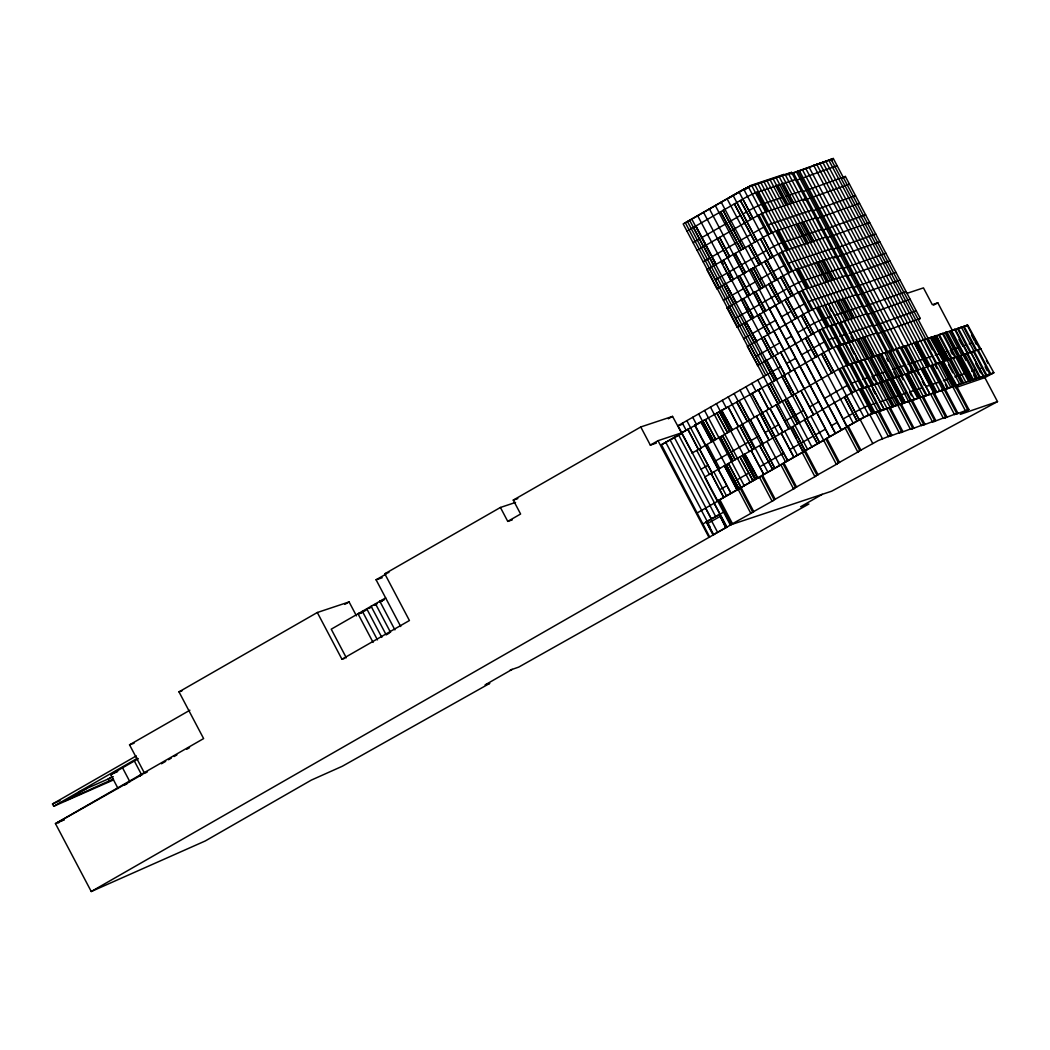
<?xml version="1.0" encoding="UTF-8"?>
<svg xmlns="http://www.w3.org/2000/svg" width="1050" height="1050" viewBox="0 0 1050 1050"><rect width="100%" height="100%" fill="white"/><g stroke="black" fill="none" stroke-linecap="round" stroke-linejoin="round"><path stroke-width="1.5" d="M719.985 514.185L714.158 503.147L726.81 527.139L720.996 516.101M706.191 521.889L707.136 521.561L706.191 521.889L713.029 534.844L727.178 526.916M719.867 516.561L707.661 523.491M385.652 597.923L331.236 629.186L346.316 657.786M389.458 632.992L386.19 634.869L371.109 606.283M899.062 376.281L791.556 172.384L751.734 185.64A10.671 0.814 -27.8 0 0 739.016 191.901L683.169 223.926L713.278 281.019M685.125 222.968L740.631 191.139A9.03 0.696 -27.8 0 1 749.91 186.572L789.613 173.342M729.592 197.676L750.999 185.391L784.035 174.392L781.358 175.927M745.264 189.551L750.579 185.745M686.962 231.118L742.809 199.093A10.671 0.814 -27.8 0 1 755.528 192.832L756.249 192.412L766.369 211.614L767.471 211.247L757.352 192.058L756.63 192.465M787.277 174.838L791.556 172.384M776.659 185.627L775.924 186.047L786.043 205.236L787.881 204.448L777.761 185.259L777.026 185.679M790.322 173.827L833.306 158.484L953.361 386.229L954.463 385.862L941.811 361.869L941.089 362.289L943.241 366.371M782.67 183.802L783.392 183.382L793.511 202.571L792.789 202.991L790.086 197.873M830.353 160.178L833.306 158.484M693.039 242.642L699.799 238.757M701.61 237.72L727.033 223.138M729.186 221.904L740.762 215.263M742.901 214.029L746.734 211.838M697.082 250.32L752.929 218.282A10.671 0.814 -27.8 0 1 757.706 215.683L762.366 213.386A10.671 0.814 -27.8 0 1 765.647 212.021L805.468 198.765M765.647 212.021L766.369 211.614M766.749 211.654L767.471 211.247M787.881 204.448L787.146 204.868L785.794 202.309M792.409 202.939L791.687 203.359L781.567 184.17L782.289 183.75L792.409 202.939L793.511 202.571M842.428 178.146L845.381 176.452L920.259 318.465L918.278 319.594M703.159 261.831L709.918 257.946M723.503 250.162L711.716 256.922L731.955 295.299L743.741 288.54L718.226 240.174M725.642 248.929L737.153 242.327L740.526 248.719M739.292 241.093L750.881 234.452M753.021 233.218L758.992 229.793A10.671 0.814 -27.8 0 1 763.77 227.194L765.004 226.564M825.707 237.143L785.886 250.412A10.671 0.814 -27.8 0 0 782.591 251.777L777.945 254.061A10.671 0.814 -27.8 0 0 773.168 256.659L716.953 288.816L706.834 269.627L763.048 237.471A10.671 0.814 -27.8 0 1 767.826 234.872L772.472 232.588A10.671 0.814 -27.8 0 1 775.766 231.223L803.631 221.76L813.75 240.949L813.015 241.369L810.994 237.536M775.766 231.223L777.591 230.436L787.71 249.624L786.988 250.044L782.933 242.366L803.106 235.646M776.869 230.856L777.591 230.436M797.265 224.057L797.987 223.637L808.106 242.839L807.384 243.246M803.631 221.76L801.806 222.548L811.926 241.736L813.75 240.949M715.418 279.786L727.729 272.724L730.433 277.843M729.501 271.714L739.502 265.978M741.641 264.744L755.029 257.066L759.084 264.744L748.584 245.674L754.281 255.636M757.168 255.846L766.972 250.215M716.953 288.816L719.46 287.464M725.852 283.71L723.712 284.944L733.832 304.132L736.352 302.781L725.852 283.71L735.971 302.899M722.846 264.377L720.917 261.542L731.036 280.744L733.556 279.392L723.437 260.19L733.176 279.51M737.297 277.147L739.804 275.796L749.923 294.984L747.403 296.336L737.664 277.029M733.438 254.454L743.177 273.774L745.697 272.423L735.197 253.352L745.316 272.541M750.947 269.312L753.467 267.96L763.586 287.162L761.066 288.514L750.947 269.312L761.066 288.514M758.704 264.863L761.224 263.511M764.676 261.45L775.163 280.507L764.676 261.45L767.196 260.085M770.647 258.024L760.528 238.823L770.647 258.024L773.168 256.659M785.886 250.412L787.71 249.624M723.397 300.208L730.157 296.336M745.881 287.319L757.391 280.704M759.531 279.484L771.12 272.829M773.259 271.609L779.231 268.183A10.671 0.814 -27.8 0 1 784.009 265.584L785.242 264.954M845.946 275.533L806.124 288.789A10.671 0.814 -27.8 0 0 802.83 290.154L798.171 292.451A10.671 0.814 -27.8 0 0 793.393 295.05L737.179 327.206L727.072 308.017L729.579 306.652M741.156 299.933L743.676 298.581L753.795 317.769L751.275 319.121L741.589 299.906M753.296 292.963L755.816 291.611L765.936 310.8L763.416 312.152L753.677 292.845M768.823 284.064L779.31 303.122L768.823 284.064L771.343 282.713M774.795 280.639L777.315 279.287M780.767 277.213L791.254 296.271L780.767 277.213L783.274 275.861A10.671 0.814 -27.8 0 1 788.064 273.249L792.711 270.966A10.671 0.814 -27.8 0 1 796.005 269.601L835.826 256.344M783.274 275.861L727.072 308.017M796.005 269.601L797.829 268.813L807.949 288.002L807.214 288.422M797.108 269.233L797.829 268.813M817.504 262.434L818.226 262.027L828.345 281.216L827.623 281.636L825.602 277.791M822.767 260.518L822.032 260.925L832.151 280.127L833.989 279.339L823.869 260.151L822.767 260.518L832.886 279.707M823.134 260.558L823.869 260.151M735.656 318.176L747.967 311.115L746.445 308.228M749.739 310.091L759.741 304.356L709.406 208.884M761.88 303.122L775.267 295.444M777.407 294.223L787.211 288.606M737.179 327.206L739.699 325.854M746.091 322.088L756.578 341.158L746.091 322.088L743.951 323.321L754.071 342.51M768.022 334.596L757.522 315.538L760.043 314.186L770.162 333.375L759.662 314.304M809.524 407.019L818.751 401.73L835.446 433.387L769.309 308.779L775.569 305.274M778.942 303.253L781.449 301.901M791.411 311.312L795.401 318.885L784.914 299.827L787.421 298.476M790.886 296.402L793.393 295.05M806.124 288.789L807.949 288.002M833.989 279.339L833.254 279.759L829.881 273.354M743.623 338.599L750.396 334.714M752.194 333.677L763.967 326.918M766.119 325.697L775.753 320.171M781.633 316.785L791.359 311.22M793.498 309.986L799.47 306.561A10.671 0.814 -27.8 0 1 804.247 303.962L805.481 303.332M757.798 365.466L747.298 346.395L803.513 314.239A10.671 0.814 -27.8 0 1 808.29 311.64L812.949 309.343A10.671 0.814 -27.8 0 1 816.231 307.978L856.065 294.722M816.231 307.978L816.966 307.558L827.085 326.76L826.35 327.167A10.671 0.814 -27.8 0 0 823.069 328.532L818.409 330.829A10.671 0.814 -27.8 0 0 813.632 333.428L757.418 365.584M817.333 307.611L818.068 307.191L828.188 326.392L827.453 326.799M825.379 304.762L824.644 305.183L834.763 324.371L835.511 323.951M827.781 304.146L828.503 303.726L838.622 322.914L837.887 323.334M837.362 300.772L836.64 301.192L846.759 320.381L847.481 319.961M837.742 300.825L838.464 300.405L848.584 319.594L847.862 320.014M843.373 298.948L844.108 298.528L854.228 317.717L853.492 318.137L850.802 313.018M755.895 356.554L768.206 349.492M769.978 348.469L779.979 342.733M785.872 339.36L791.753 335.987L811.991 374.364M797.646 332.601L807.45 326.983M512.203 669.375L485.1 684.915L489.786 683.366L342.313 766.251L311.351 780.084L205.275 840.958L91.258 891.516L55.44 823.581L203.621 738.583L178.986 691.858L317.31 612.504L349.099 601.926L356.449 615.878M317.31 612.504L341.946 659.242L409.421 620.524L384.786 573.799L500.417 507.465L515.55 502.438M500.417 507.465L507.754 521.391L520.603 514.014L513.266 500.102L640.762 426.969L672.551 416.391L692.383 452.97M400.733 626.522L376.084 579.784L386.374 573.891M344.859 604.354L349.099 601.926M668.299 418.819L672.551 416.391M833.713 324.726L834.435 324.306L844.554 343.494L843.832 343.914M843.124 321.589L843.859 321.169L853.965 340.358L853.243 340.777M955.408 387.712L984.847 377.633L997.5 401.612L831.639 491.203L730.328 524.934L678.011 425.723L770.424 372.711M772.222 371.674L780.662 366.844M786.555 363.458L795.782 358.168L818.554 401.349M801.675 354.782L811.388 349.217M813.527 347.983L819.499 344.558A10.671 0.814 -27.8 0 1 824.276 341.959L825.51 341.329M640.762 426.969L650.331 445.108L658.009 440.698L682.041 432.692M147.42 771.816L144.624 773.43L129.544 744.831L189.879 710.22M361.948 612.478L366.083 610.102M368.852 608.528L371.608 606.952M374.364 605.364L377.121 603.789M379.877 602.201L382.646 600.626L379.824 601.269L394.905 629.869M681.384 432.941L687.842 429.332L698.46 449.479L687.842 429.332M727.611 486.924L730.984 493.316L694.719 425.381L701.177 421.772L711.769 441.853L700.796 421.89M731.089 524.685L709.682 536.97L661.461 444.727L681.804 433.059M694.719 425.381L701.177 421.772M702.739 421.011L713.619 440.79L702.739 421.011L705.259 419.646L715.759 439.569L705.259 419.646M727.663 432.731L716.874 413.109L719.381 411.758L729.803 431.511L719.381 411.758M721.639 410.432L732.401 430.014L721.639 410.432L728.096 406.822L738.491 426.523L728.096 406.822M682.395 433.256L661.461 444.727M736.706 402.058L747.364 421.431L736.706 402.058L739.213 400.693L749.503 420.21L738.846 400.824M739.213 400.693L737.074 401.927L738.189 401.271L734.108 393.54M774.716 436.892L787.802 460.727L751.918 393.514L758.376 389.891L768.587 409.264L758.376 389.891M759.071 389.589L761.224 388.382M778.037 403.843L767.537 384.773L823.751 352.616A10.671 0.814 -27.8 0 1 828.529 350.017L833.188 347.734A10.671 0.814 -27.8 0 1 836.469 346.369L876.304 333.099M782.053 376.661L784.192 375.441L794.259 394.524L784.14 375.336M836.469 346.369L838.307 345.581L848.426 364.77L847.691 365.19M837.572 346.001L838.307 345.581M841.457 344.531L840.696 344.951L830.589 325.762L831.311 325.342L841.431 344.531L844.554 343.494M848.006 342.523L848.741 342.103L858.861 361.292L858.126 361.712L856.131 357.906M850.867 341.394L850.119 341.814L840 322.626L840.722 322.206L850.841 341.408L853.965 340.358M857.968 339.202L858.703 338.783L868.822 357.971L868.087 358.391M863.244 337.273L862.509 337.693L872.629 356.882L874.453 356.094L864.334 336.906L863.244 337.273L873.351 356.462M863.612 337.326L864.334 336.906M113.518 779.914L53.721 806.282L52.5 803.985L136.316 755.895M53.721 806.282L137.537 758.205M118.072 788.537L110.722 774.585L138.298 758.756M87.032 788.301L65.612 800.586L113.426 778.982M112.219 776.672L108.203 778.982L109.41 781.279M692.003 453.101L833.871 371.805A10.671 0.814 -27.8 0 1 838.648 369.206L843.308 366.923A10.671 0.814 -27.8 0 1 846.589 365.558L967.811 325.198L993.838 372.75L984.847 377.633M846.589 365.558L848.426 364.77M850.815 364.14L854.674 362.683L867.287 386.597L866.552 387.017M853.939 363.103L854.674 362.683M860.961 360.596L860.239 361.016L872.878 384.996L873.639 384.576L860.961 360.596L864.084 359.546L876.737 383.539L876.015 383.959M863.362 359.966L864.084 359.546M58.616 822.938L58.209 822.176L142.065 774.624M161.464 763.77L165.664 761.355M168.473 759.741L171.281 758.139M174.09 756.525L176.899 754.911M186.716 749.28L189.525 747.666M124.714 785.033L127.522 783.418M877.026 369.797L883.221 381.557L883.956 381.137L871.303 357.144L869.479 357.932L882.118 381.924L883.076 381.426M870.581 357.564L871.303 357.144M874.453 356.094L873.731 356.514L869.689 348.836M890.872 378.84L878.22 354.848L877.117 355.215L876.396 355.635L889.035 379.614L889.98 379.129M877.485 355.267L878.22 354.848M896.49 377.055L897.212 376.635L884.612 352.721L880.753 354.178L893.366 378.092L894.954 377.396M883.877 353.141L884.612 352.721M900.139 371.411L902.16 375.244L902.895 374.837L890.242 350.844L889.14 351.212L888.418 351.632L901.058 375.611M889.521 351.264L890.242 350.844M899.378 347.97L900.112 347.563L896.254 349.02L908.867 372.934L912.726 371.477L805.862 168.643M917.687 370.086L918.422 369.666L905.769 345.673L904.667 346.041L903.945 346.461L918.697 374.535M905.769 345.673L905.047 346.093L909.339 354.244M906.255 346.198L908.394 344.977M927.964 366.489L927.006 366.975L914.366 342.996L915.088 342.576L916.191 342.208L928.843 366.188L928.108 366.608L925.418 361.489M915.469 342.628L916.191 342.208M923.501 339.951L927.36 338.494L939.96 362.408L939.238 362.827M927.36 338.494L926.625 338.901L932.361 349.781M700.98 469.284L708.015 465.255M714.092 461.764L728.949 453.246L720.353 436.931L732.992 460.924M731.089 452.012L748.374 442.089M750.527 440.869L758.914 436.052M765.004 432.561L768.902 430.329L745.933 386.754M771.041 429.096L778.877 424.607L782.919 432.285L769.899 408.411L778.667 424.226M784.757 421.221L793.393 416.273M795.191 415.236L803.631 410.406L795.795 395.535M824.644 398.357L842.467 388.119A10.671 0.814 -27.8 0 1 847.245 385.521L848.479 384.891M944.803 360.872L932.164 336.892L930.326 337.667L956.576 385.153L959.7 384.116L947.047 360.124L946.326 360.544M931.429 337.312L932.164 336.892M934.933 335.961L934.211 336.381L946.851 360.373L947.586 359.953L934.933 335.961L936.036 335.593L948.688 359.586L947.953 360.006M935.314 336.013L936.036 335.593M954.279 357.814L955.014 357.394L942.401 333.48L938.543 334.937L951.156 358.851L952.744 358.155M941.666 333.9L942.401 333.48M958.873 356.37L959.608 355.95L946.956 331.957L945.853 332.325L945.131 332.745L970.384 380.559L969.662 380.979M946.234 332.377L946.956 331.957M966.525 353.732L967.26 353.312L954.647 329.398L951.523 330.448L950.788 330.855L963.401 354.782M953.912 329.818L954.647 329.398M974.072 351.304L961.367 327.167L958.243 328.204L957.508 328.624L970.121 352.538M960.632 327.587L961.367 327.167M964.071 326.261L963.349 326.681L975.962 350.595L979.808 349.138L967.194 325.224L964.071 326.261L976.684 350.175M966.472 325.644L967.194 325.224M697.161 512.938L718.791 500.574L717.294 501.073L704.655 477.081L846.523 395.798A10.671 0.814 -27.8 0 1 851.301 393.199L855.947 390.902A10.671 0.814 -27.8 0 1 859.241 389.537L943.202 361.594L955.841 385.573L956.576 385.153M804.825 419.842L817.412 443.73L804.444 419.974L806.964 418.622L819.564 442.509L806.964 418.622M859.241 389.537L859.963 389.13L872.616 413.109L873.718 412.742L861.066 388.762L860.344 389.169M867.287 386.597L863.428 388.067L850.776 364.074M868.376 386.321L867.654 386.741L880.294 410.734L884.153 409.277L871.5 385.284L870.778 385.704M880.372 382.331L879.638 382.751L892.29 406.744L894.114 405.956L881.462 381.964L880.74 382.384M886.384 380.507L887.106 380.087L899.758 404.079L899.023 404.499L897.002 400.654M893.366 378.092L897.212 376.635M902.016 375.126L900.926 375.664L903.079 379.746M906.793 373.708L907.528 373.288L920.168 397.281L919.446 397.701M909.72 372.645L910.455 372.225M912.726 371.477L911.991 371.897L910.652 369.364M914.143 371.083L913.421 371.503L926.061 395.496L929.919 394.039L904.667 346.041M916.545 370.466L917.543 369.954M922.648 368.432L923.383 368.012L936.036 392.004L935.301 392.411M939.96 362.408L936.114 363.864L828.739 160.007M936.967 363.576L937.703 363.156M940.721 362.237L939.986 362.657L952.639 386.649L953.361 386.229M719.709 489.786L726.928 485.638L702.306 438.939M733.018 482.16L734.856 481.097M737.008 479.863L748.913 473.038L739.935 456.842L752.955 480.716L749.582 474.311M751.052 471.804L753.651 470.308M759.741 466.83L768.613 461.738L771.986 468.129M769.729 461.094L783.746 453.049M789.836 449.558L799.273 444.137M801.426 442.916L813.369 436.065M815.509 434.831L825.51 429.096L800.218 381.124M831.403 425.723L837.283 422.336M843.176 418.963L852.981 413.346L845.092 398.383M949.056 359.638L949.791 359.218L962.443 383.211L963.533 382.843L950.893 358.851L950.158 359.271M955.907 357.354L956.642 356.934L969.281 380.927L970.384 380.559M957.009 356.987L958.506 356.317L945.853 332.325M931.061 337.26L943.701 361.239L977.248 350.07L989.979 374.207L993.838 372.75M967.26 353.312L963.112 354.966L965.974 360.399M964.254 354.493L964.989 354.073M969.951 352.682L973.967 351.081M970.974 352.249L971.709 351.842M973.245 351.501L974.124 351.12L986.764 375.099L989.901 374.062L989.166 374.483M976.815 350.306L977.537 349.886M977.34 350.227L981.186 348.758M717.294 501.073L859.163 419.79A10.671 0.814 -27.8 0 1 871.881 413.529L872.642 413.109M731.483 524.278L718.83 500.286L739.2 488.867L738.097 489.234L750.75 513.227L751.853 512.859L730.328 524.934M752.719 512.085L740.066 488.106L760.449 476.687L759.347 477.041L771.986 501.034L773.089 500.666L750.75 513.227M780.806 464.743L793.446 488.723L794.548 488.368L774.178 499.787L761.526 475.794L781.896 464.376M803.276 452.117L802.174 452.484L814.813 476.464L815.916 476.109L795.546 487.528L782.893 463.536L804.405 451.329M823.62 440.173L836.272 464.166L837.375 463.798L817.005 475.217L804.353 451.224L824.722 439.806L823.62 440.173L810.994 416.181M845.079 427.862L857.732 451.854L858.834 451.487L838.464 462.906L825.812 438.926L846.182 427.494M834.579 402.649L846.851 426.759L865.633 416.574L877.984 411.495M872.747 413.241L873.718 412.742M883.431 409.684L884.153 409.277M878.325 411.915L888.996 407.833L901.648 431.826L902.816 431.432L769.965 179.576M887.985 408.699L890.164 407.439M894.114 405.956L893.392 406.376L890.689 401.258M898.656 404.447L897.921 404.867L885.281 380.874L886.003 380.454L898.656 404.447L899.758 404.079M889.403 408.227L900.073 404.145L912.726 428.137L913.763 427.783L901.11 403.804M894.442 384.208L891.581 378.774L892.303 378.354L904.956 402.347L903.118 403.134L890.479 379.142M904.956 402.347L904.221 402.767L900.178 395.089L906.399 393.015M911.177 400.273L910.455 400.693L897.803 376.701L898.538 376.281L911.177 400.273L914.301 399.236L901.661 375.244M900.349 404.578L912.082 399.971M910.009 401.363L912.922 399.696M913.579 399.643L914.301 399.236M919.065 397.648L918.343 398.068L905.691 374.076L906.426 373.656L919.065 397.648L920.168 397.281M911.426 400.89L922.097 396.808L934.749 420.801L935.721 420.473L910.783 372.291M926.966 395.194L927.701 394.774M702.844 524.016L710.338 519.711M711.414 519.094L705.6 508.069L711.414 519.094L724.395 511.678M929.197 394.446L929.919 394.039M922.307 397.267L932.978 393.186L945.63 417.178L946.837 416.771L921.546 368.799L922.281 368.379L934.933 392.372L936.036 392.004M934.198 392.779L934.933 392.372M933.424 393.566L944.108 389.484L956.747 413.477L957.849 413.109L945.21 389.117L945.932 388.697M945.026 388.999L944.304 389.419L931.652 365.426L932.387 365.019L945.026 388.999L948.163 387.962L935.511 363.969L934.776 364.389L936.928 368.471M948.163 387.962L947.428 388.382L945.407 384.536M954.463 385.862L953.741 386.282L951.707 382.436M944.436 389.904L955.119 385.822L967.759 409.802L968.861 409.434L956.222 385.455M953.767 386.859L956.944 385.035M958.965 384.536L959.7 384.116M962.443 383.211L961.708 383.617L936.403 335.646M962.811 383.263L963.533 382.843M969.281 380.927L968.559 381.347L943.267 333.362M963.834 354.546L976.487 378.525L972.628 379.995L959.976 356.002M976.487 378.525L975.752 378.945L973.731 375.113M970.686 352.262L983.338 376.254L979.479 377.711L966.827 353.719M982.603 376.661L983.338 376.254M986.764 375.099L986.042 375.519L973.389 351.54M91.258 891.516L709.682 536.97M771.986 501.034L774.178 499.787M793.446 488.723L795.546 487.528M814.813 476.464L817.005 475.217M836.272 464.166L838.464 462.906M857.732 451.854L878.286 440.554L891.739 435.12L879.086 411.127M891.739 435.12L889.547 436.38L901.648 431.826M902.816 431.432L900.624 432.692L912.726 428.137M913.763 427.783L911.571 429.043L924.84 424.095L912.188 400.116M924.84 424.095L922.661 425.355L934.749 420.801M935.721 420.473L933.542 421.733L945.63 417.178M946.837 416.771L944.659 418.031L956.747 413.477M957.849 413.109L955.671 414.356L967.759 409.802M968.861 409.434L960.304 414.356L997.5 401.612M822.255 494.327L800.586 506.756L808.881 504L518.7 667.104L510.208 670.071M681.752 432.823L767.537 384.773M713.029 534.844L713.961 534.503M933.581 305.13L937.821 302.833L952.508 330.711M767.353 225.409L768.429 224.91A10.671 0.814 -27.8 0 1 771.711 223.545L811.545 210.276M787.592 263.799L788.668 263.287A10.671 0.814 -27.8 0 1 791.949 261.923L831.784 248.666M807.817 302.177L808.907 301.665A10.671 0.814 -27.8 0 1 812.188 300.3L852.022 287.044M827.859 340.174L828.936 339.662A10.671 0.814 -27.8 0 1 832.217 338.297M850.828 383.736L851.904 383.237A10.671 0.814 -27.8 0 1 855.186 381.872L859.425 380.454M78.999 791.844L113.308 776.724M52.5 803.985L59.981 800.678M110.722 774.585L117.653 771.592M58.209 822.176L64.142 819.617M55.44 823.581L64.247 819.774M720.353 513.962L706.624 521.482L713.488 534.581M362.539 612.137L358.011 613.804L373.078 642.403M129.544 744.831L134.098 743.216M379.824 601.269L384.458 599.655M362.578 612.281L358.011 613.804L360.57 613.266M791.543 173.723L831.364 159.429L832.046 160.729M755.528 192.832L795.362 179.576M837.099 165.677L797.147 180.009M742.809 199.093L752.929 218.282M736.837 202.519L757.076 240.896M782.001 197.558L762.694 203.989L764.728 207.821M785.899 196.258L787.631 195.681M788.944 195.248L801.426 191.087M845.381 176.452L803.224 191.52M693.354 227.364L703.474 246.553M849.424 184.131L804.234 200.209M750.789 219.516L740.289 200.445L750.107 218.229M855.501 195.641L813.343 210.709M797.987 223.637L796.163 224.424L806.282 243.613L808.106 242.839M815.587 217.954L803.106 222.114L785.912 189.486M859.543 203.319L817.386 218.387M763.048 237.471L772.787 256.791M751.104 244.322L760.843 263.642M741.208 250.005L720.589 211.746L736.404 240.896M727.545 257.841L703.513 212.257M803.342 235.567L807.87 234.058M808.972 233.691L821.664 229.477M865.62 214.843L823.462 229.911M709.341 268.275L719.092 287.595M869.663 222.508L827.505 237.576M731.036 280.744L724.356 267.225M875.739 234.032L833.582 249.099M818.226 262.027L816.401 262.802L826.521 282.004L828.345 281.216M879.782 241.71L834.579 257.788M822.465 274.326L803.171 280.744L801.649 277.869M823.567 273.958L841.903 267.855M885.846 253.221L843.701 268.288M889.901 260.899L847.744 275.966M784.914 299.827L791.149 310.826M751.275 319.121L742.337 301.324M895.965 272.409L853.808 287.477M900.021 280.088L857.863 295.155M803.513 314.239L813.632 333.428M801.373 315.473L811.492 334.661L802.134 316.903M797.541 317.664L787.054 298.594M791.569 321.09L801.688 340.279M773.903 331.223L784.022 350.411M831.416 316.457L823.41 319.134L825.431 322.967M834.448 315.446L842.704 312.703M843.806 312.336L849.45 310.459M862.142 306.233L849.647 310.393L863.822 337.26M906.084 291.598L863.927 306.666M749.818 345.043L759.938 364.232M906.675 293.462L923.462 287.884L932.308 304.671L937.821 302.833M826.35 327.167L866.184 313.911M910.14 299.276L867.983 314.344M807.66 336.853L817.779 356.042M789.534 347.156L715.299 205.498M832.427 338.691L836.653 337.273M846.064 334.149L839.816 336.315M872.248 325.421L849.24 333.178M916.204 310.787L874.046 325.854M848.741 342.103L844.883 343.56L855.002 362.749L858.861 361.292M858.703 338.783L856.879 339.57L866.985 358.759L868.822 357.971M920.259 318.465L878.102 333.533M823.751 352.616L833.871 371.805M811.808 359.467L821.927 378.656M794.141 369.6L804.261 388.789M751.918 393.514L758.454 405.077M678.011 425.723L682.526 424.213M716.874 413.109L726.915 431.327M795.034 394.091L807.686 418.071L804.313 411.679M650.331 445.108L656.381 443.087M862.549 379.417L868.836 377.317M878.076 374.246L871.959 376.281L873.797 379.772M879.493 373.774L885.57 371.752M888.615 370.742L889.35 370.492M892.474 369.456L897.015 367.946M904.864 365.334L898.117 367.579L895.965 363.497M907.987 364.284L913.251 362.539L910.389 357.092M913.644 362.408L923.003 359.284M924.066 358.929L932.098 356.252M935.235 355.215L938.936 353.981M947.153 351.251L940.026 353.614L935.012 344.098M950.276 350.214L953.728 349.059M959.398 347.169L954.831 348.692L952.678 344.61M962.522 346.133L966.105 344.938M969.242 343.888L971.946 342.996M976.421 341.499L975.069 341.946L976.408 344.492M760.305 414.015L772.944 437.994M513.266 500.102L517.808 498.592M955.014 357.394L951.904 358.431L939.278 334.517M846.523 395.798L859.163 419.79L739.016 191.901M844.371 397.031L857.023 421.011L853.65 414.619M828.319 406.153L812.661 375.637M816.913 412.781L829.553 436.774M507.754 521.391L512.295 519.868M790.676 427.836L803.001 452.038M868.941 405.484L876.251 403.056M879.375 402.019L889.101 398.777M889.337 398.698L893.878 397.189M899.076 395.456L895.178 396.756L899.233 404.421M922.018 387.817L909.536 391.978L911.558 395.811M925.903 386.518L940.262 381.741M943.386 380.704L948.583 378.971M949.686 378.604L951.799 377.895M954.922 376.858L957.666 375.952M958.768 375.585L964.517 373.669M965.619 373.301L968.586 372.317M971.709 371.267L975.437 370.033M981.999 367.841L978.561 368.996L975.686 363.549M985.937 366.529L985.123 366.804L987.144 370.65M384.786 573.799L388.933 572.421M993.116 373.17L871.907 413.529L751.734 185.64M376.084 579.784L382.226 577.749M805.087 450.712L792.448 426.72L805.14 450.817M772.656 469.416L759.636 445.541L767.891 460.373M710.01 505.562L715.693 516.639M701.453 510.471L707.267 521.509M178.986 691.858L182.004 690.847M341.946 659.242L344.859 658.271M140.464 774.808L143.233 773.889M852.18 342.3L851.445 340.909L861.774 360.491M914.366 342.996L939.776 390.928M986.409 360.465L987.906 363.287M971.486 335.16L974.361 340.594M978.062 349.808L990.714 373.787M971.04 352.314L983.679 376.307M958.243 328.204L970.843 352.117M979.23 370.269L980.582 372.829M955.356 329.346L967.995 353.325M967.562 353.299L980.201 377.291M958.939 339.334L961.8 344.767M964.963 354.349L977.603 378.328M951.523 330.448L964.123 354.362M949.266 331.367L961.918 355.359M960.711 355.583L973.35 379.575M956.852 352.524L971.526 380.349M959.884 362.421L964.897 371.936M950.946 351.474L952.271 354.008M953.164 358.181L965.856 382.239M944.58 353.601L947.284 358.719M948.478 364.626L952.77 372.776M933.371 336.656L946.011 360.649M942.06 357.459L944.081 361.292M952.928 387.069L965.58 411.062M831.022 159.246L925.877 339.15M938.109 363.195L950.788 387.253M924.236 339.531L936.836 363.444M825.694 161.018L933.201 364.914M822.662 162.028L942.808 389.917M941.916 390.744L954.568 414.724M916.178 343.98L917.608 346.697M915.088 342.576L927.741 366.555M819.617 163.039L914.471 342.956M816.572 164.049L936.731 391.939M928.384 379.299L931.258 384.746M931.928 386.019L934.631 391.138M813.54 165.06L933.686 392.949M930.799 394.446L943.451 418.425M917.306 370.204L929.946 394.196M922.281 381.334L924.433 385.416M809.261 167.514L904.116 347.432M901.622 347.235L926.796 395.076M896.989 348.6L909.589 372.514M802.476 169.772L897.33 349.689M895.532 349.256L920.837 397.228M919.918 398.068L932.571 422.048M907.515 375.073L910.376 380.507M799.431 170.782L894.298 350.7M797.921 171.294L917.792 398.252M796.399 171.793L891.253 351.711M889.14 351.212L901.793 375.204M793.354 172.817L888.221 352.721M911.019 400.496L923.672 424.489M886.738 358.575L888.182 361.292M893.812 371.989L895.821 375.782M908.841 401.756L921.48 425.736M788.353 173.447L883.221 353.364M895.821 377.278L908.513 401.336M881.475 353.758L894.088 377.672M785.151 174.51L905.31 402.399M903.853 402.714L891.201 378.722L890.138 379.26L887.447 374.141M882.512 364.783L883.942 367.5M877.117 355.215L889.77 379.208M782.119 175.521L876.973 355.438M881.987 364.954L884.861 370.387M889.626 379.431L902.265 403.41M779.074 176.531L782.867 183.737M806.899 229.307L808.421 232.194M809.183 233.625L823.344 260.492M827.899 269.128L829.421 272.016M830.091 273.289L843.583 298.882M845.854 303.201L847.376 306.075M868.875 346.854L886.581 380.441M888.733 384.51L894.469 395.391M890.676 388.658L893.55 394.104M802.528 222.127L812.647 241.316M897.894 405.392L910.534 429.384M776.042 177.542L870.896 357.459M875.201 365.623L896.188 405.444M870.201 357.512L882.853 381.504M778.549 188.554L782.342 195.746M799.536 228.375L802.581 234.137M820.536 268.196L822.058 271.071M841.536 308.017L843.045 310.892M859.491 342.077L861.013 344.964M862.522 347.839L864.045 350.713M881.462 383.749L882.892 386.466M772.997 178.566L893.012 406.324M851.038 336.591L852.508 339.386M766.92 180.587L841.851 322.704L841.339 321.72M874.427 384.484L887.079 408.476M886.817 409.08L899.456 433.072M763.875 181.598L884.034 409.487M830.051 308.464L831.574 311.338M851.051 348.272L854.083 354.034M872.931 389.773L875.083 393.855M760.843 182.608L881.029 410.314M757.798 183.619L832.427 325.146M842.546 344.348L852.666 363.536M865.266 387.45L890.636 435.488M851.55 363.733L864.163 387.647M875.844 412.729L888.497 436.721M754.766 184.629L874.913 412.519M759.662 198.227L761.184 201.101M780.662 238.048L782.171 240.923M803.841 282.03L805.192 284.589M842.638 355.596L846.247 362.447M869.61 406.77L871.631 410.602M776.488 230.803L786.608 249.992M796.727 269.181L806.846 288.369M837.204 345.949L847.324 365.137M869.82 414.737L882.472 438.716M748.453 187.005L868.599 414.894M761.276 213.898L771.396 233.087M781.515 252.276L791.634 271.464M801.754 290.666L811.873 309.855M821.992 329.044L832.112 348.233M842.231 367.421L854.871 391.414M758.927 215.053L769.046 234.242M779.166 253.431L789.285 272.619M799.404 291.821L809.524 311.01M819.643 330.199L829.763 349.387M839.882 368.576L852.521 392.569M743.794 189.289L863.94 417.191M860.121 419.501L872.773 443.494M782.906 275.979L793.026 295.168M733.044 195.326L853.191 423.216M766.815 260.216L776.934 279.405M749.949 232.68L734.317 203.871L754.937 242.13L750.684 234.071M848.321 426.274L860.974 450.253M727.072 198.752L859.871 450.621M770.962 282.831L781.082 302.019M721.179 202.125L790.991 334.543M829.408 407.387L841.339 430.014L775.189 305.406M753.086 268.091L763.206 287.28M790.65 348.429L795.047 356.777M755.436 291.743L765.555 310.931M760.423 305.629L799.457 379.68M826.179 430.369L828.883 435.488M826.914 438.559L839.554 462.538M739.436 275.927L749.556 295.116M744.411 289.826L778.142 353.784M743.295 298.699L753.414 317.887M697.633 215.631L723.174 264.088M731.771 280.402L741.891 299.591M750.658 316.234L762.129 337.982M772.249 357.171L782.421 376.451M787.447 386.006L790.322 391.453M792.487 395.548L805.179 419.633M691.74 219.017L710.968 255.478M732.638 296.572L786.594 398.934M787.316 400.286L811.886 446.906M704.589 247.826L713.304 264.364M765.293 362.972L774.677 380.769L689.601 220.238M687.461 221.471L807.608 449.361M685.309 222.705L765.804 375.362M805.455 450.857L818.108 474.849M729.212 306.784L739.331 325.973M713.947 282.306L796.412 438.703M797.842 441.42L803.381 451.92M757.759 379.982L772.117 407.229M784.77 431.222L797.422 455.214M751.839 383.368L756.026 391.296M766.211 410.616L778.864 434.608M759.124 406.35L761.828 411.469M762.444 412.781L775.084 436.774M769.571 431.602L785.597 461.987M783.996 463.168L796.648 487.161M740.027 390.154L754.386 417.401M767.038 441.394L779.691 465.373M748.479 420.788L761.132 444.78M728.201 396.926L767.865 472.159M762.628 475.427L775.281 499.419M722.295 400.326L726.298 407.912M736.667 427.573L749.306 451.566M747.075 457.839L744.686 454.125L757.706 477.986L747.311 458.286M716.389 403.712L756.053 478.944M710.469 407.098L750.133 482.331M729.619 454.519L732.322 459.637M704.563 410.498L744.227 485.717M741.169 487.738L753.821 511.731M698.657 413.884L738.321 489.103M692.737 417.27L696.57 424.541M707.109 444.517L719.762 468.51M695.061 425.197L701.636 437.666M686.831 420.656L701.203 447.917M713.842 471.896L726.495 495.889M682.421 423.189L686.188 430.342M696.793 450.437L709.433 474.429M719.933 499.918L732.585 523.911M718.581 500.653L720.038 503.409M726.534 516.049L730.328 523.241M678.589 434.91L714.512 503.029M726.049 527.363L719.224 514.421L725.681 527.599M674.31 437.364L710.233 505.496M670.031 439.819L705.954 507.951M711.533 520.8L717.347 531.838M665.753 442.273L701.663 510.405M708.868 524.856L710.325 527.612M706.663 521.811L713.501 534.765M658.009 440.698L708.908 537.219M375.467 603.776L390.548 632.376M366.739 608.79L381.819 637.389M362.368 611.297L377.449 639.896M134.361 761.027L141.711 774.979M139.768 775.386L140.175 776.16M122.535 767.799L129.898 781.764M788.248 372.986L798.354 392.175M855.12 412.112A10.671 0.814 -27.8 0 1 867.838 405.851M809.589 325.749A10.671 0.814 -27.8 0 1 822.308 319.502M789.351 287.372A10.671 0.814 -27.8 0 1 802.069 281.111M769.112 248.994A10.671 0.814 -27.8 0 1 781.83 242.734M748.873 210.604A10.671 0.814 -27.8 0 1 761.604 204.356M843.006 298.896L842.271 299.316L852.39 318.504L853.125 318.084L843.006 298.896M723.109 210.394L743.347 248.771L723.109 210.394M695.874 226.012L716.113 264.39L695.874 226.012M719.565 237.418L729.684 256.607L719.565 237.418M763.914 336.958L774.021 356.147L763.914 336.958M761.762 338.192L771.881 357.381L761.762 338.192M805.521 338.087L815.64 357.276L805.521 338.087M780.688 352.327L790.808 371.516L780.688 352.327M774.795 355.701L784.914 374.902L774.795 355.701M766.697 360.347L776.816 379.536L766.697 360.347M821.612 353.85L831.731 373.039L821.612 353.85M782.001 376.569L792.12 395.758L782.001 376.569M770.057 383.421L780.176 402.609L770.057 383.421M800.927 390.705L813.566 414.697L800.927 390.705M786.936 398.738L799.588 422.717L786.936 398.738M784.796 399.958L797.449 423.951L784.796 399.958M776.16 404.919L788.812 428.899L776.16 404.919M756.407 416.246L769.046 440.239L756.407 416.246M750.317 419.738L762.969 443.73L750.317 419.738M741.917 424.554L754.569 448.547L741.917 424.554M739.778 425.788L752.43 449.767L739.778 425.788M722.492 435.697L735.131 459.69L722.492 435.697M699.418 448.941L712.058 472.92L699.418 448.941M781.226 433.243L793.879 457.236L781.226 433.243M762.156 444.189L774.795 468.182L762.156 444.189M751.131 450.516L763.783 474.495L751.131 450.516M742.455 455.49L755.094 479.483L742.455 455.49M728.398 463.549L741.051 487.541L728.398 463.549M726.259 464.783L738.911 488.775L726.259 464.783M724.408 465.846L737.061 489.825L724.408 465.846M711.112 473.471L723.752 497.464L711.112 473.471"/></g></svg>
